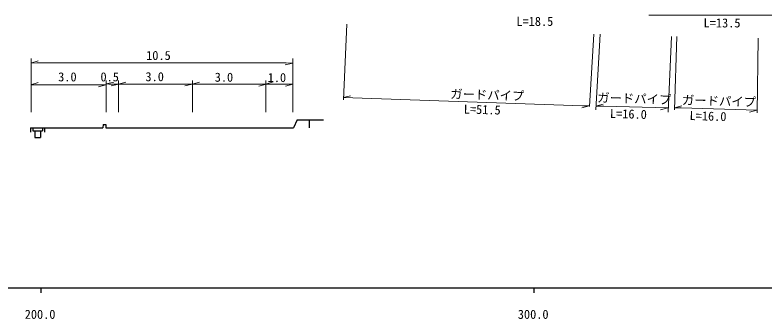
# Model space of a CAD drawing. Units: millimetres, scale not verified. Extents: x 40000 to 680000, y 20000 to 380000.
# Drawn here: x 262755 to 414854, y 198715 to 260251 of the extents above; entities that cross this region are included whole.
import ezdxf
from ezdxf.enums import TextEntityAlignment as Align

# ---------------------------------------------------------------- set-up
doc = ezdxf.new("R2010")
doc.units = ezdxf.units.MM
doc.header["$LTSCALE"] = 1000
for name, color, linetype, lineweight in [('M-BGD', 7, 'Continuous', 25), ('M-STR-HTXT', 7, 'Continuous', 13), ('M-TTL-BAND', 7, 'Continuous', 25)]:
    doc.layers.add(name, color=color, linetype=linetype, lineweight=lineweight)
doc.styles.add('ＭＳ ゴシック', font='')
doc.styles.get('ＭＳ ゴシック').set_extended_font_data('MS Gothic')

msp = doc.modelspace()

# ---------------------------------------------------------------- linework, layer by layer
at = {"layer": 'M-BGD'}
for p, q in [((320006, 239007), (319232, 237416)), ((320006, 239007), (325324, 239007)), ((322411, 239007), (322411, 237416)), ((265892, 237416), (280550, 237416)), ((265892, 237416), (265892, 236542)), ((266338, 237416), (266338, 236802)), ((268342, 237416), (268342, 236802)), ((268713, 237416), (268713, 236542)), ((280606, 238102), (280550, 237416)), ((280606, 238102), (281173, 238102)), ((281173, 238102), (281208, 237416)), ((281208, 237416), (319232, 237416)), ((266338, 236802), (268342, 236802)), ((266783, 236802), (266783, 235429)), ((267897, 236802), (267897, 235429)), ((266783, 235429), (267897, 235429))]:
    msp.add_line(p, q, dxfattribs=at)
at = {"layer": 'M-STR-HTXT'}
for p, q in [((391273, 260251), (419805, 260251)), ((329372, 243085), (330043, 258419)), ((379268, 241707), (380142, 256350)), ((381454, 256350), (380580, 241051)), ((395223, 240614), (395879, 255913)), ((396972, 255913), (396534, 241051)), ((413469, 255551), (413295, 240465)), ((265944, 250514), (267430, 250981)), ((266008, 251435), (266008, 240593)), ((319076, 251435), (319076, 240593)), ((267169, 250553), (265944, 250514)), ((267169, 250553), (317727, 250553)), ((319076, 250514), (317564, 250137)), ((317727, 250553), (319076, 250514)), ((265989, 246109), (267480, 246559)), ((281239, 247023), (281239, 240593)), ((281252, 246287), (282766, 246650)), ((283743, 246242), (285236, 246689)), ((283778, 247023), (283778, 240593)), ((298710, 246242), (300204, 246684)), ((298767, 247023), (298767, 240593)), ((313636, 247023), (313636, 240593)), ((313647, 246242), (315137, 246696)), ((267547, 246140), (265989, 246109)), ((267547, 246140), (279903, 246140)), ((281207, 246109), (279697, 245725)), ((279903, 246140), (281207, 246109)), ((281794, 246266), (281252, 246287)), ((281794, 246266), (283181, 246266)), ((283788, 246242), (282273, 245882)), ((283181, 246266), (283788, 246242)), ((285072, 246266), (283743, 246242)), ((285072, 246266), (298184, 246266)), ((298710, 246242), (297192, 245891)), ((298184, 246266), (298710, 246242)), ((300328, 246266), (298710, 246242)), ((300328, 246266), (312683, 246266)), ((313706, 246242), (312196, 245858)), ((312683, 246266), (313706, 246242)), ((314701, 246266), (313647, 246242)), ((314701, 246266), (318483, 246266)), ((319120, 246242), (317605, 245879)), ((318483, 246266), (319120, 246242)), ((329278, 243550), (330792, 243918)), ((377856, 241895), (329278, 243550)), ((379219, 241895), (377719, 241475)), ((377856, 241895), (379219, 241895)), ((380552, 241796), (382051, 242217)), ((396495, 241463), (397995, 241883)), ((382139, 241797), (380552, 241796)), ((382139, 241797), (395162, 241463)), ((395162, 241463), (393652, 241081)), ((397828, 241463), (396495, 241463)), ((397828, 241463), (413200, 240987)), ((413200, 240987), (411688, 240613))]:
    msp.add_line(p, q, dxfattribs=at)
at = {"layer": 'M-TTL-BAND'}
for p, q in [((40000, 205000), (579000, 205000)), ((268000, 205000), (268000, 204000)), ((368000, 205000), (368000, 204000))]:
    msp.add_line(p, q, dxfattribs=at)

# ---------------------------------------------------------------- texts
at = {"layer": 'M-STR-HTXT', "style": 'ＭＳ ゴシック'}
for s, p in [('L=18.5', (364433, 257505)), ('L=13.5', (402403, 257188)), ('10.5', (289353, 250600)), ('3.0', (271511, 246268)), ('0.5', (280089, 246268)), ('3.0', (289212, 246303)), ('3.0', (303259, 246197)), ('1.0', (314000, 246127))]:
    msp.add_text(s, height=1833, dxfattribs=at).set_placement(p, align=Align.BOTTOM_LEFT)
for s, p in [('ガードパイプ', (350996, 242839)), ('ガードパイプ', (380802, 242087)), ('ガードパイプ', (397994, 241605)), ('L=51.5', (353734, 239764)), ('L=16.0', (383373, 238873)), ('L=16.0', (399521, 238445))]:
    msp.add_text(s, height=1833, rotation=358.3, dxfattribs=at).set_placement(p, align=Align.BOTTOM_LEFT)
at = {"layer": 'M-TTL-BAND', "style": 'ＭＳ ゴシック'}
for s, p in [('200.0', (267844, 198195)), ('300.0', (367844, 198195))]:
    msp.add_text(s, height=1833, dxfattribs=at).set_placement(p, align=Align.BOTTOM_CENTER)

doc.saveas('drawing.dxf')
